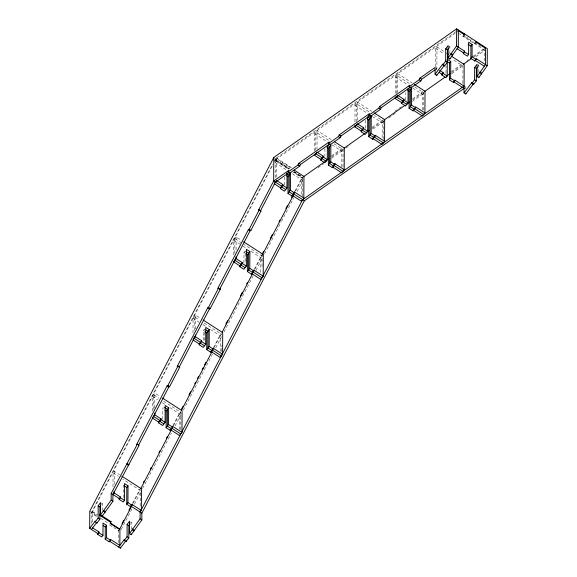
<?xml version="1.0" encoding="UTF-8"?>
<svg xmlns="http://www.w3.org/2000/svg" width="577" height="577" viewBox="0 0 577 577"><rect width="100%" height="100%" fill="white"/><g stroke="black" fill="none" stroke-linecap="round" stroke-linejoin="round"><path stroke-width="0.43" stroke-dasharray="2.88 2.16" d="M91.462 523.49L91.519 512.376L272.654 164.128M92.673 521.896L92.724 511.604L97.607 514.749M102.317 510.638L102.353 503.707L100.614 502.581M112.962 486.721L113.034 472.873L114.253 471.272L119.54 474.683M114.181 484.254L114.253 471.272M118.653 542.755L118.718 529.917M123.262 497.569L123.327 485.199M131.253 529.297L131.289 522.365L129.558 521.24M140.161 505.986L140.24 490.407L122.858 479.206M152.364 411.084L152.443 396.37L154.874 393.175L160.161 396.587M153.583 409.49L153.655 394.776L158.949 398.18M154.795 407.889L154.874 393.175M162.678 419.306L162.736 408.704L163.543 407.636M179.562 429.49L179.649 413.911L180.861 412.31L162.728 400.618M180.774 429.62L180.861 412.31M192.985 332.987L193.064 318.273L195.495 315.078L200.782 318.49M194.204 330.527L194.276 316.679L199.57 320.091M195.423 328.926L195.495 315.078M203.306 340.322L203.356 330.607L204.568 329.005L204.503 342.262M220.183 351.393L220.27 335.814L221.481 334.22L204.099 323.012M221.395 351.53L221.424 345.472M233.606 254.89L233.685 240.176L236.116 236.981L241.402 240.393M234.825 253.296L234.904 238.582L240.948 242.477M236.051 249.964L236.116 236.981M243.92 263.112L243.977 252.51L245.196 250.908L245.131 263.285M260.811 272.431L260.891 257.717L263.321 254.522M262.052 266.509L262.102 256.123L243.97 244.424M275.431 177.795L275.532 158.596L456.162 31.526M276.643 177.06L276.736 158.884L291.096 168.145M284.548 185.015L284.584 177.06M301.432 194.334L301.511 179.62L302.723 178.026L293.657 172.177M302.629 196.548L302.73 177.406M314.58 150.994L314.667 133.684L317.098 130.489L331.458 139.749M315.792 150.265L315.886 132.09L329.489 140.86M316.997 149.53L317.098 130.489M324.909 156.619L324.945 148.664M341.793 166.803L341.873 151.224L344.303 148.029M342.998 166.941L343.084 149.631L333.261 143.291M354.942 121.733L355.028 105.288L357.459 102.093L371.819 111.354M356.153 121.87L356.247 103.694L369.85 112.465M357.365 120.268L357.459 102.093M365.27 128.224L365.306 120.276M382.154 137.542L382.234 122.829L383.445 121.235L374.379 115.386M383.352 139.41L383.445 121.235M395.303 93.337L395.389 76.892L397.82 73.697L412.18 82.958M396.514 93.474L396.608 75.299L410.961 84.552M397.719 92.738L397.82 73.697M405.631 99.828L405.667 92.76M422.515 110.012L422.595 94.433L425.025 91.238M423.72 110.149L423.806 92.839L414.74 86.99M435.657 66.672L435.75 48.497L436.969 46.903L444.528 51.779M436.854 69.384L436.969 46.903M445.978 73.2L446.021 66.131M449.865 53.611L449.901 46.679L448.17 45.554M462.869 83.348L462.956 66.038L452.375 59.222M465.783 88.894L465.798 87.199L464.059 86.081M475.001 43.073L474.994 43.902L484.355 49.932L484.291 61.934M478.809 72.269L478.845 65.338L477.107 64.213M290.195 166.883L289.38 168.571L275.582 159.67L276.397 157.99L291.544 167.756M281.85 163.717L282.672 162.036M285.903 166.327L286.719 164.647M466.973 38.94L467.788 37.26M470.45 41.183L471.265 39.496M463.821 35.695L462.927 36.329L474.503 43.794L475.318 42.107M274.71 160.175L275.532 158.596L273.794 157.478M91.519 512.376L92.327 511.922L272.56 165.411M274.638 161.416L275.467 159.822L289.265 168.715L288.457 169.169L274.659 160.276L275.467 159.822M132.421 503.57L140.081 488.856M172.941 425.682L180.334 411.466M213.403 347.881L220.998 333.282M254.269 269.322L261.994 254.464M294.804 191.391L302.326 176.93M133.237 503.115L140.298 489.541M173.518 425.667L180.579 412.093M214.218 347.426L221.279 333.852M254.919 269.178L261.972 255.604M295.612 190.937L302.673 177.363L301.865 177.817L293.224 172.249M121.278 529.455L131.96 508.928M134.419 504.19L140.586 492.34M142.634 488.394L171.391 433.118M175.083 426.006L180.839 414.95M183.298 410.218L212.466 354.148M215.748 347.83L221.503 336.773M223.963 332.035L253.13 275.972M256 270.44L262.578 257.804M264.627 253.858L281.057 222.268M281.468 221.481L292.561 200.161M292.972 199.368L293.794 197.788M297.076 191.47L302.831 180.421M274.71 161.546L276.736 158.884M92.724 511.604L91.512 513.205L97.087 516.797M101.747 504.5L102.353 503.707M449.295 47.473L449.901 46.679M435.642 70.134L436.854 68.54L435.116 67.422M464.636 34.844L463.418 36.438L459.242 33.74M119.929 529.145L118.718 530.746L109.356 524.709M130.835 522.964L131.289 522.365M478.239 66.131L478.845 65.338M275.582 159.67L457.554 31.656M435.909 69.211L436.854 68.54M474.503 43.794L475.398 43.16L480.439 46.412M331.595 155.833L342.017 148.505M372.014 127.402L383.171 119.554M394.87 111.325L402.01 106.298M412.634 98.818L422.948 91.563M451.293 71.627L461.29 64.595M467.002 60.571L468.43 59.568M473.046 56.322L483.432 49.016M331.515 157.002L343.308 148.707M372.035 128.491L383.092 120.716M412.555 99.987L423.612 92.212M451.603 72.514L462.653 64.739M473.703 56.972L484.759 49.196M318.042 167.712L323.755 163.695M331.609 158.163L343.041 150.128M345.897 148.116L350.181 145.101M373.038 129.024L383.748 121.487M388.747 117.968L395.894 112.941M412.317 101.386L423.742 93.351M451.596 73.755L463.028 65.713M475.881 56.669L484.449 50.639M280.934 164.315L281.742 163.861M284.98 166.933L285.795 166.479M464.146 36.077L474.28 42.604M435.75 48.497L444.066 53.863M395.389 76.892L408.235 85.18M412.771 88.101L422.595 94.433M355.028 105.288L367.123 113.085M372.41 116.496L382.234 122.829M314.667 133.684L327.512 141.971M332.049 144.892L341.873 151.224M294.147 171.643L301.345 176.288M294.039 171.795L301.237 176.432M275.525 160.485L289.127 169.256M275.063 162.57L287.151 170.366M292.445 173.771L301.511 179.62M233.685 240.176L239.729 244.078M242.751 246.026L245.773 247.973M251.067 251.384L260.891 257.717M243.977 252.51L245.369 253.404M193.064 318.273L199.108 322.175M202.888 324.606L205.91 326.56M210.446 329.481L220.27 335.814M203.356 330.607L204.748 331.501M152.443 396.37L157.73 399.782M162.267 402.703L165.289 404.65M169.826 407.578L179.649 413.911M113.034 472.873L118.328 476.277M92.327 511.922L97.203 515.066M89.781 511.258L97.787 516.422M100.679 518.283L108.642 523.418"/><path stroke-width="0.87" d="M99.727 515.29L110.575 522.286L110.575 523.115L119.929 529.145L119.843 545.431L110.488 539.401L110.481 540.231L109.269 541.825L105.216 539.214L106.435 537.613L106.5 525.286L103.023 523.05L102.958 535.377L101.747 536.971L97.693 534.36L97.701 533.53L89.687 528.373L89.781 511.258L273.794 157.478L456.631 28.85L487.313 48.627L487.219 65.742L478.78 77.664L477.042 76.546L477.107 64.213L474.676 67.408L474.611 79.741L471.777 83.463L473.515 84.588L476.35 80.859L476.414 68.533L477.475 67.134M100.679 505.899L99.922 506.894L99.857 519.228L97.023 522.95L95.284 521.832L95.292 521.002L89.687 528.373M97.023 522.95L97.03 522.488M95.284 521.832L98.119 518.103L98.184 505.777L100.614 502.581L100.549 514.915L111.152 500.151L111.188 493.385L137.34 444.211L139.071 445.336L112.926 494.511L112.89 501.269L102.288 516.033L102.295 515.261M97.693 534.36L98.905 532.766L98.912 531.936L92.645 527.89M105.216 539.214L105.281 526.888L106.5 525.286M109.269 541.825L109.277 540.995L120.369 548.15L125.966 540.786M112.926 494.511L114.138 492.909L114.145 491.178M464.355 88.216L304.346 200.782L141.863 513.169L141.827 519.927L131.224 534.691L129.493 533.574L140.088 518.81L140.124 512.044L141.343 510.45L131.982 504.413L131.982 505.243L130.763 506.844L126.716 504.226L127.928 502.632L128.015 485.841L124.545 483.605L124.459 500.396L123.24 501.99L119.187 499.379L119.194 498.55L120.405 496.956L114.138 492.909M119.187 499.379L120.405 497.778L120.405 496.956M120.369 548.15L120.369 547.083M130.077 523.959L128.866 525.56L128.801 537.887L125.966 541.615L124.228 540.49L124.228 539.668L118.631 547.032M125.966 541.615L125.966 540.938M126.716 504.226L126.803 487.442L128.015 485.841M124.228 540.49L127.063 536.769L127.128 524.435L129.558 521.24L129.493 533.574M130.763 506.844L130.77 506.015L131.982 504.413M131.224 534.691L131.231 533.92M141.343 510.45L141.452 488.813L121.805 476.148M152.732 417.474L154.759 414.813L154.766 413.082M170.172 430.341L170.179 429.512L179.534 435.548L181.964 432.353L172.602 426.316L172.602 427.146L170.172 430.341L166.118 427.73L168.549 424.535L168.635 407.744L165.166 405.508L165.08 422.299L162.649 425.494L158.596 422.876L158.603 422.054L161.026 418.859L154.759 414.813M158.596 422.876L161.026 419.681L161.026 418.859M166.118 427.73L166.205 410.939L168.635 407.744M181.964 432.353L182.08 410.716L162.433 398.051M194.175 336.586L194.168 338.317L200.435 342.356L200.435 343.185L204.482 345.796M210.793 352.244L210.8 351.415L220.154 357.452L222.585 354.256L213.23 348.227L213.223 349.049L210.793 352.244L206.739 349.633L209.17 346.438L209.256 329.647L205.787 327.411L205.7 344.202L203.27 347.397L199.216 344.779L199.224 343.957L192.949 339.911L195.379 336.716L195.387 334.985M199.216 344.779L201.647 341.584L201.654 340.762L195.379 336.716M206.739 349.633L206.833 332.842L209.256 329.647M222.585 354.256L222.7 332.619L203.054 319.954M233.981 261.28L236 258.619L236.015 256.888M251.413 274.147L251.421 273.325L260.775 279.355L263.206 276.159L253.851 270.13L253.844 270.952L251.413 274.147L247.36 271.536L249.791 268.341L249.884 251.55L246.408 249.314L246.321 266.105L243.891 269.3L239.837 266.682L239.844 265.86L242.275 262.665L236 258.619M239.837 266.682L242.268 263.494L242.275 262.665M247.36 271.536L247.454 254.745L249.884 251.55M263.206 276.159L263.321 254.522L243.674 241.857M273.794 157.478L273.671 180.998L258.395 210.374L259.203 209.92L260.941 211.045L250.88 230.389L250.065 230.843L219.505 289.596L220.32 289.142L218.582 288.017L217.774 288.471L248.334 229.725L249.141 229.271L259.203 209.92M287.021 172.985L286.942 188.008L284.511 191.203L280.458 188.585L280.465 187.763L282.896 184.568L276.621 180.522M280.458 188.585L282.889 185.397L282.896 184.568M292.034 196.05L292.041 195.228L301.396 201.258L303.827 198.062L294.472 192.033L294.465 192.855L292.034 196.05L287.988 193.439L288.074 176.649L290.505 173.453L288.421 172.112M287.988 193.439L290.411 190.244L290.505 173.453M303.827 198.062L303.942 176.425L294.119 170.092M327.375 145.469L327.303 159.613L324.873 162.808L320.819 160.197L320.826 159.367L323.257 156.172L316.982 152.126M320.819 160.197L323.25 157.002L323.257 156.172M332.395 167.655L332.402 166.832L341.757 172.862L344.188 169.667L334.833 163.637L334.826 164.459L332.395 167.655L328.349 165.044L328.436 148.253L330.866 145.058L329.474 144.163M328.349 165.044L330.772 161.849L330.866 145.058M334.833 163.637L333.614 165.231L333.614 166.061L329.561 163.45L329.647 146.659L327.563 145.317M344.188 169.667L344.303 148.029L334.48 141.697M367.737 117.081L367.664 131.217L365.234 134.412L361.18 131.801L361.188 130.972L354.92 126.926L354.927 125.195M361.18 131.801L363.611 128.606L363.618 127.777L357.351 123.73M372.756 139.259L372.764 138.437L382.118 144.466L384.549 141.271L375.194 135.242L375.187 136.071L372.756 139.259L368.71 136.648L368.797 119.857L371.227 116.662L369.835 115.768M368.71 136.648L371.141 133.453L371.227 116.662M383.337 142.872L373.975 136.836L373.975 137.665L369.922 135.054L370.008 118.263L367.924 116.922M384.549 141.271L384.664 119.634L374.084 112.818M408.098 88.685L408.026 102.821L405.595 106.017L401.542 103.406L401.549 102.576L395.281 98.53L395.288 96.799M401.542 103.406L403.972 100.21L403.979 99.381L397.712 95.335L395.281 98.53M413.118 110.871L413.125 110.041L422.479 116.071L424.91 112.876L415.555 106.846L415.548 107.675L413.118 110.871L409.071 108.252L409.158 91.469L411.589 88.274L410.197 87.372M409.071 108.252L411.502 105.057L411.589 88.274M424.91 112.876L425.025 91.238L414.445 84.422M444.095 65.735L436.818 75.306L435.08 74.181L435.116 67.422L419.941 78.104L419.118 79.785L409.122 86.817L410.86 87.942L420.857 80.903L421.672 79.222L434.957 69.875M436.818 75.306L436.825 74.88M453.479 82.475L453.486 81.645L462.841 87.675L464.059 86.081L454.698 80.044L454.698 80.874L453.479 82.475L449.433 79.857L450.644 78.263L450.731 61.472L447.262 59.236L447.175 76.027L445.956 77.621L441.903 75.01L441.91 74.181L443.129 72.587L439.645 70.336M448.69 48.273L447.478 49.867L447.413 62.201L444.578 65.922L442.84 64.804L442.847 63.975L435.08 74.181M441.903 75.01L443.122 73.409L443.129 72.587M444.578 65.922L444.578 65.1M442.84 64.804L445.675 61.075L445.74 48.749L448.17 45.554L448.105 57.888L449.844 59.005L458.282 47.083L458.369 29.968L457.828 31.093M449.433 79.857L449.519 63.073L450.731 61.472M449.844 59.005L449.844 58.234M448.105 57.888L456.544 45.965L456.631 28.85M487.219 65.742L476.126 58.587L476.119 59.417L474.907 61.018L470.854 58.4L472.073 56.806L472.137 44.479L468.661 42.236L468.596 54.57L467.384 56.164L463.331 53.553L463.338 52.723L464.55 51.129L456.544 45.965M473.515 84.588L473.522 83.759L465.762 93.964L464.023 92.847L464.175 64.444L451.322 56.164M463.331 53.553L464.543 51.952L464.55 51.129M463.829 35.074L464.636 34.014L464.636 34.844L458.369 30.797M465.762 93.964L465.762 93.121M470.854 58.4L470.919 46.073L472.137 44.479M471.777 83.463L471.784 82.641L472.938 83.384M474.907 61.018L474.914 60.188L484.269 66.218M478.78 77.664L478.787 76.892M477.042 76.546L485.481 64.624L485.574 47.509L485.026 48.634M329.056 144.38L300.588 164.409L299.773 166.089L289.777 173.122L288.038 172.004L288.853 170.323L273.671 180.998L281.677 186.162L281.677 186.991L285.73 189.602M289.777 173.122L290.181 172.285M288.038 172.004L298.035 164.972L298.85 163.284L329.215 141.928L328.4 143.608L330.138 144.726L340.134 137.694L340.949 136.013L369.417 115.984M330.138 144.726L330.491 143.99M328.4 143.608L338.396 136.576L339.211 134.888L369.576 113.532L368.761 115.212L370.499 116.33L380.495 109.298L381.31 107.618L409.778 87.589M370.499 116.33L370.852 115.595M368.761 115.212L378.757 108.18L379.572 106.5L409.937 85.136L409.122 86.817M410.86 87.942L411.372 86.889M464.096 35.132L464.636 34.014M475.672 42.597L476.213 41.479L476.213 42.301L485.567 48.338M138.646 445.055L168.823 387.037L169.631 386.583L179.699 367.239L177.961 366.114L167.9 385.465L167.085 385.919L136.525 444.665L137.34 444.211M218.582 288.017L208.521 307.368L207.713 307.822L177.153 366.568L177.961 366.114M179.267 366.958L209.444 308.94L210.259 308.486L220.32 289.142M260.451 210.886L275.409 182.123L288.695 172.775M99.504 514.222L111.08 521.687L110.171 523.433L119.533 529.462L131.57 506.31M122.007 523.599L123.651 520.44M128.988 510.176L130.352 507.558M143.363 482.538L144.185 480.958M150.28 469.238L151.116 467.637M158.971 452.527L159.793 450.947M166.479 438.102L167.308 436.5M181.43 409.353L183.089 406.165M188.96 394.884L190.605 391.725M194.709 383.828L195.531 382.248M197.586 378.296L198.409 376.716M202.195 369.431L203.025 367.837M204.568 364.873L205.931 362.248M225.867 323.928L227.526 320.733M240.299 296.174L242.354 292.222M246.631 284.007L247.461 282.405M262.823 252.863L263.66 251.269M270.288 238.525L272.337 234.572M279.023 221.727L279.852 220.133M285.896 208.513L287.541 205.354M291.645 197.464L292.467 195.884M140.709 488.741L171.441 429.663M181.409 410.499L212.141 351.415M222.109 332.251L252.423 273.967M262.391 254.81L293.534 194.925M140.124 512.044L302.615 199.664L464.059 86.081M276.217 181.055L274.198 183.717L280.465 187.763M316.578 152.66L314.559 155.321L320.826 159.367M294.472 192.033L293.253 193.627L304.346 200.782M354.92 126.926L356.939 124.264M253.036 271.19L253.851 270.13M199.224 343.957L201.654 340.762M361.188 130.972L363.618 127.777M213.23 348.227L212.011 349.821L221.366 355.858M373.168 137.903L373.975 136.836M401.549 102.576L403.979 99.381M91.426 529.491L96.676 522.589M97.701 533.53L98.912 531.936M464.023 92.847L471.784 82.641M303.524 176.699L328.573 159.072M344.043 148.188L364.671 133.676M366.878 132.119L369.092 130.568M383.828 120.204L405.191 105.173M406.662 104.134L409.612 102.057M424.347 91.693L444.975 77.181M446.447 76.142L450.132 73.553M463.389 64.227L471.496 58.522M260.537 211.269L260.941 211.045M179.137 367.549L179.699 367.239M110.272 522.142L111.08 521.687M468.142 44.285L470.919 46.073M464.543 51.952L468.596 54.57M472.073 56.806L476.119 59.417M457.063 48.677L463.338 52.723M445.74 48.749L447.478 49.867M474.676 67.408L476.414 68.533M450.94 53.329L452.678 54.447M479.884 71.988L481.622 73.106M450.94 54.159L452.678 55.277M479.876 72.817L481.615 73.935M446.793 53.235L448.3 54.209M446.742 61.277L449.519 63.073M445.675 61.075L447.413 62.201M474.611 79.741L476.35 80.859M443.122 73.409L447.175 76.027M450.644 78.263L454.698 80.874M439.126 72.385L441.91 74.181M419.941 78.104L421.672 79.222M419.118 79.785L420.857 80.903M408.285 88.526L410.37 89.868L410.283 106.658L414.336 109.269L414.336 108.44L423.698 114.477M407.766 90.567L409.158 91.469M403.972 100.21L408.026 102.821M411.502 105.057L415.548 107.675M396.493 96.936L402.76 100.975L402.76 101.804L406.814 104.415M379.572 106.5L381.31 107.618M378.757 108.18L380.495 109.298M367.405 118.963L368.797 119.857M363.611 128.606L367.664 131.217M371.141 133.453L375.187 136.071M356.132 125.332L362.399 129.371L362.399 130.2L366.453 132.811M339.211 134.888L340.949 136.013M338.396 136.576L340.134 137.694M327.044 147.359L328.436 148.253M323.25 157.002L327.303 159.613M330.772 161.849L334.826 164.459M315.77 153.727L322.038 157.766L322.038 158.596L326.092 161.207M333.614 165.231L342.976 171.268M298.85 163.284L300.588 164.409M298.035 164.972L299.773 166.089M286.509 173.259L289.286 175.055L289.2 191.845L293.253 194.456M286.682 175.754L288.074 176.649M282.889 185.397L286.942 188.008M290.411 190.244L294.465 192.855M249.141 229.271L250.88 230.389M248.334 229.725L250.065 230.843M245.889 251.356L248.665 253.152L248.579 269.942L252.632 272.553L252.632 271.724L261.994 277.761M246.062 253.851L247.454 254.745M242.268 263.494L246.321 266.105M249.791 268.341L253.844 270.952M234.789 260.22L241.056 264.259L241.056 265.088L245.102 267.699M233.57 261.814L239.844 265.86M208.521 307.368L210.259 308.486M207.713 307.822L209.444 308.94M205.96 329.9L208.045 331.248L207.958 348.039L212.011 350.65M205.441 331.948L206.833 332.842M201.647 341.584L205.7 344.202M209.17 346.438L213.223 349.049M167.9 385.465L169.631 386.583M167.085 385.919L168.823 387.037M164.647 407.55L167.424 409.345L167.337 426.136L171.383 428.747L171.391 427.918L180.745 433.947M164.82 410.045L166.205 410.939M161.026 419.681L165.08 422.299M168.549 424.535L172.602 427.146M153.547 416.414L159.815 420.453L159.807 421.282L163.861 423.893M152.328 418.008L158.603 422.054M127.279 463.562L129.01 464.68M126.464 464.009L128.202 465.134M124.026 485.646L126.803 487.442M120.405 497.778L124.459 500.396M127.928 502.632L131.982 505.243M111.188 493.385L119.194 498.55M130.77 506.015L141.863 513.169M111.152 500.151L112.89 501.269M140.088 518.81L141.827 519.927M98.184 505.777L99.922 506.894M127.128 524.435L128.866 525.56M103.391 510.356L105.129 511.474M132.328 529.015L134.066 530.133M103.384 511.186L105.122 512.304M132.328 529.845L134.059 530.963M98.119 518.103L99.857 519.228M127.063 536.769L128.801 537.887M103.196 525.539L105.281 526.888M98.905 532.766L102.958 535.377M106.435 537.613L110.481 540.231"/></g></svg>
